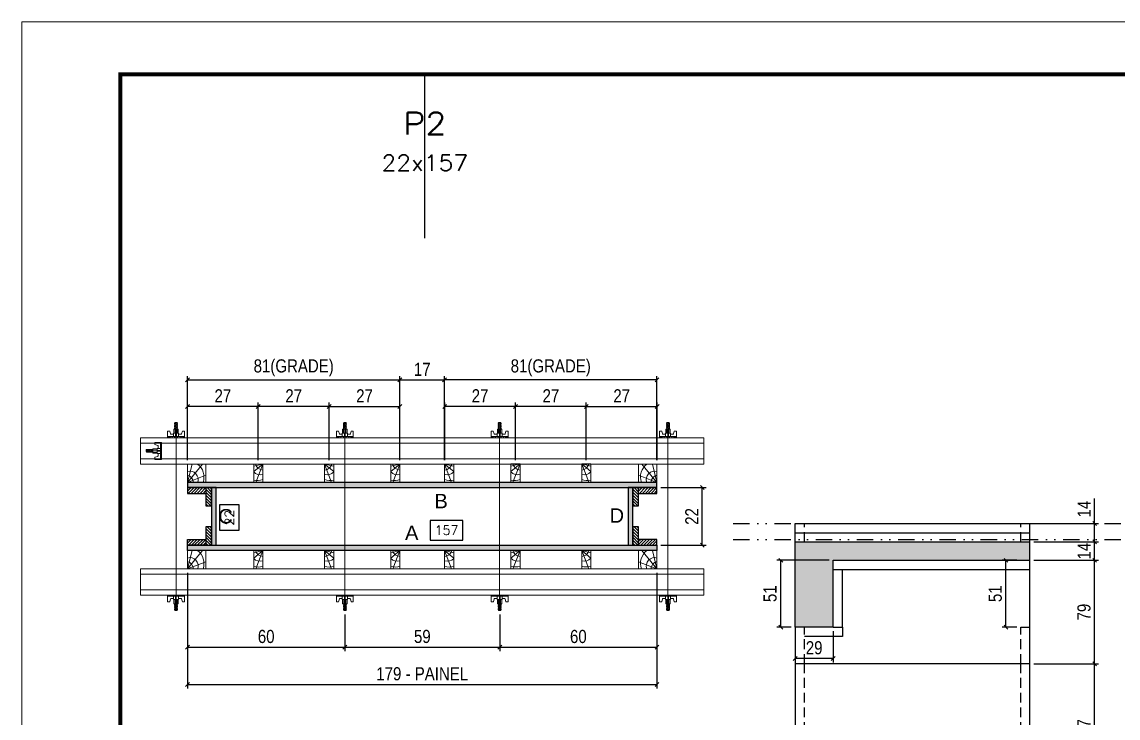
# Model space of a CAD drawing. Extents: x 14400 to 24104, y -21631 to 6985.
# Drawn here: x 17597 to 18433, y 5305 to 5836 of the extents above; entities that cross this region are included whole.
import ezdxf
from ezdxf.enums import TextEntityAlignment as Align

# ---------------------------------------------------------------- set-up
doc = ezdxf.new("R2010")
doc.units = 0
for name, pattern in [('DASHED', [0.75, 0.5, -0.25]), ('DIVIDE2', [0.625, 0.25, -0.125, 0, -0.125, 0, -0.125]), ('HIDDEN', [0.375, 0.25, -0.125])]:
    doc.linetypes.add(name, pattern=pattern)
for name, color, linetype in [('CHAPA', 1, 'Continuous'), ('COTA', 241, 'Continuous'), ('MEIO_PONT', 93, 'Continuous'), ('Nível', 160, 'Continuous'), ('Painéis', 200, 'Continuous'), ('SARR_2.2x7', 40, 'Continuous'), ('SARRAFO', 251, 'Continuous'), ('Texto de Titulo', 7, 'Continuous'), ('Texto Qtd Sarr', 242, 'Continuous'), ('TEXTO_GERAL', 7, 'Continuous')]:
    doc.layers.add(name, color=color, linetype=linetype)
for name, color, linetype, lineweight in [('Folhas', 255, 'Continuous', 9), ('Hachura', 251, 'Continuous', 9), ('Madeira', 126, 'Continuous', 18), ('Perfil Metálico', 224, 'Continuous', 18), ('SARRAFO DE PRESSAO', 251, 'DASHED', 9), ('Texto Seção', 7, 'Continuous', 15)]:
    doc.layers.add(name, color=color, linetype=linetype, lineweight=lineweight)
doc.styles.add('ARIAL', font='arial.ttf')
doc.styles.add('COTA TECNICA', font='techl___.ttf', dxfattribs={"height": 10})
doc.styles.add('COTA TECNICA 2X', font='techl___.ttf', dxfattribs={"height": 10})
doc.styles.add('ROMANS', font='romans.shx')
doc.dimstyles.new('PAINEL', dxfattribs={"dimtxt": 10, "dimasz": 3, "dimexe": 3, "dimexo": 3, "dimgap": 3, "dimtad": 1, "dimdec": 1, "dimzin": 12, "dimdsep": 46, "dimtxsty": 'COTA TECNICA', "dimblk1": 'OBLIQUE', "dimblk2": 'OBLIQUE', "dimsah": 1, "dimcen": 0.9, "dimclrd": 4, "dimclre": 4, "dimclrt": 240, "dimadec": 1, "dimazin": 3, "dimtfac": 1, "dimtdec": 1, "dimtmove": 0, "dimatfit": 3, "dimfxl": 1, "dimtolj": 1, "dimtzin": 12, "dimarcsym": 0})
doc.dimstyles.new('SECAO PILAR', dxfattribs={"dimtxt": 10, "dimasz": 3, "dimexe": 3, "dimexo": 3, "dimgap": 3, "dimtad": 1, "dimdec": 1, "dimlfac": 0.5, "dimzin": 12, "dimdsep": 46, "dimtxsty": 'COTA TECNICA 2X', "dimblk1": 'OBLIQUE', "dimblk2": 'OBLIQUE', "dimsah": 1, "dimcen": 0.9, "dimclrd": 256, "dimclre": 256, "dimclrt": 256, "dimadec": 1, "dimazin": 3, "dimtfac": 1, "dimtdec": 1, "dimtmove": 0, "dimatfit": 3, "dimfxl": 1, "dimtolj": 1, "dimtzin": 12, "dimarcsym": 0})
doc.dimstyles.new('SECÇÃO 2', dxfattribs={"dimtxt": 7, "dimasz": 6, "dimexe": 0.18, "dimexo": 2, "dimgap": -4, "dimtad": 3, "dimdec": 1, "dimlfac": 0.5, "dimzin": 12, "dimdsep": 46, "dimtxsty": 'ROMANS', "dimblk": 'ARCHTICK', "dimcen": 0.09, "dimse1": 1, "dimse2": 1, "dimsd1": 1, "dimsd2": 1, "dimclrd": 180, "dimclre": 5, "dimclrt": 1, "dimadec": 0, "dimazin": 3, "dimtfac": 1, "dimtdec": 1, "dimtofl": 0, "dimtmove": 0, "dimatfit": 3, "dimldrblk": 'ARCHTICK', "dimfxl": 1, "dimtolj": 1, "dimtzin": 0, "dimarcsym": 0})

# ---------------------------------------------------------------- blocks, each defined once
blk = doc.blocks.new('9999999999')
at = {"layer": 'Folhas'}
blk.add_lwpolyline([(98138.98, 34190.21), (99623.98, 34190.21), (99623.98, 35240.21), (98138.98, 35240.21)], close=True, dxfattribs=at)
at = {"layer": 'Folhas', "color": 30, "const_width": 3}
blk.add_lwpolyline([(98213.98, 34230.21), (99583.98, 34230.21), (99583.98, 35200.21), (98213.98, 35200.21)], close=True, dxfattribs=at)
blk = doc.blocks.new('*D648')
at = {"layer": 'COTA', "color": 180, "lineweight": -2, "transparency": 16777216}
for p, q in [((17762.6, 5467.64), (17747.6, 5467.64)), ((17747.6, 5467.64), (17747.6, 5448.31)), ((17762.6, 5448.31), (17762.6, 5467.64)), ((17747.6, 5448.31), (17762.6, 5448.31))]:
    blk.add_line(p, q, dxfattribs=at)
at = {"layer": 'Defpoints', "color": 0, "transparency": 16777216}
for p in [(17762.51, 5480.9), (17762.51, 5436.9), (17766.6, 5436.9)]:
    blk.add_point(p, dxfattribs=at)
at = {"layer": 'COTA', "color": 1, "transparency": 16777216, "insert": (17755.1, 5457.97), "char_height": 7, "attachment_point": 5, "rotation": 90, "style": 'ROMANS'}
blk.add_mtext('\\A1;22', dxfattribs=at)
blk = doc.blocks.new('_ArchTick')
at = {"color": 0, "linetype": 'ByBlock', "const_width": 0.15}
blk.add_lwpolyline([(-0.5, -0.5), (0.5, 0.5)], dxfattribs=at)
blk = doc.blocks.new('*D649')
at = {"layer": 'COTA', "color": 180, "lineweight": -2, "transparency": 16777216}
for p, q in [((17933.24, 5455.9), (17908.24, 5455.9)), ((17908.24, 5455.9), (17908.24, 5440.9)), ((17933.24, 5440.9), (17933.24, 5455.9)), ((17908.24, 5440.9), (17933.24, 5440.9))]:
    blk.add_line(p, q, dxfattribs=at)
at = {"layer": 'Defpoints', "color": 0, "transparency": 16777216}
for p in [(17745.19, 5436.9), (18059.19, 5436.9), (18059.19, 5436.9)]:
    blk.add_point(p, dxfattribs=at)
at = {"layer": 'COTA', "color": 1, "transparency": 16777216, "insert": (17920.74, 5448.4), "char_height": 7, "attachment_point": 5, "style": 'ROMANS'}
blk.add_mtext('\\A1;157', dxfattribs=at)
blk = doc.blocks.new('_Oblique')
at = {"color": 0, "linetype": 'ByBlock', "lineweight": -2}
blk.add_line((-0.5, -0.5), (0.5, 0.5), dxfattribs=at)
blk = doc.blocks.new('*D650')
at = {"layer": 'COTA', "lineweight": -2, "transparency": 16777216}
for p, q in [((17723.19, 5415.91), (17723.19, 5327.74)), ((18081.19, 5415.95), (18081.19, 5327.74)), ((17723.19, 5330.74), (18081.19, 5330.74))]:
    blk.add_line(p, q, dxfattribs=at)
at = {"layer": 'Defpoints', "color": 0, "transparency": 16777216}
for p in [(17723.19, 5418.91), (18081.19, 5418.95), (18081.19, 5330.74)]:
    blk.add_point(p, dxfattribs=at)
at = {"layer": 'COTA', "lineweight": -2, "transparency": 16777216, "xscale": 3, "yscale": 3, "zscale": 3, "rotation": 180}
blk.add_blockref('_Oblique', (17723.19, 5330.74), dxfattribs=at)
at = {"layer": 'COTA', "lineweight": -2, "transparency": 16777216, "xscale": 3, "yscale": 3, "zscale": 3}
blk.add_blockref('_Oblique', (18081.19, 5330.74), dxfattribs=at)
at = {"layer": 'COTA', "transparency": 16777216, "insert": (17902.19, 5338.84), "char_height": 10, "attachment_point": 5, "style": 'COTA TECNICA 2X'}
blk.add_mtext('\\A1;179 - PAINEL', dxfattribs=at)
blk = doc.blocks.new('*D651')
at = {"layer": 'COTA', "lineweight": -2, "transparency": 16777216}
for p, q in [((17723.19, 5415.9), (17723.19, 5356.16)), ((17843.26, 5384.13), (17843.26, 5356.16)), ((17723.19, 5359.16), (17843.26, 5359.16))]:
    blk.add_line(p, q, dxfattribs=at)
at = {"layer": 'Defpoints', "color": 0, "transparency": 16777216}
for p in [(17723.19, 5418.9), (17843.26, 5387.13), (17843.26, 5359.16)]:
    blk.add_point(p, dxfattribs=at)
at = {"layer": 'COTA', "lineweight": -2, "transparency": 16777216, "xscale": 3, "yscale": 3, "zscale": 3, "rotation": 180}
blk.add_blockref('_Oblique', (17723.19, 5359.16), dxfattribs=at)
at = {"layer": 'COTA', "lineweight": -2, "transparency": 16777216, "xscale": 3, "yscale": 3, "zscale": 3}
blk.add_blockref('_Oblique', (17843.26, 5359.16), dxfattribs=at)
at = {"layer": 'COTA', "transparency": 16777216, "insert": (17783.22, 5367.27), "char_height": 10, "attachment_point": 5, "style": 'COTA TECNICA 2X'}
blk.add_mtext('\\A1;60', dxfattribs=at)
blk = doc.blocks.new('*D652')
at = {"layer": 'COTA', "lineweight": -2, "transparency": 16777216}
for p, q in [((18081.19, 5415.9), (18081.19, 5356.16)), ((17961.26, 5384.13), (17961.26, 5356.16)), ((17961.26, 5359.16), (18081.19, 5359.16))]:
    blk.add_line(p, q, dxfattribs=at)
at = {"layer": 'Defpoints', "color": 0, "transparency": 16777216}
for p in [(18081.19, 5418.9), (17961.26, 5387.13), (18081.19, 5359.16)]:
    blk.add_point(p, dxfattribs=at)
at = {"layer": 'COTA', "lineweight": -2, "transparency": 16777216, "xscale": 3, "yscale": 3, "zscale": 3, "rotation": 180}
blk.add_blockref('_Oblique', (17961.26, 5359.16), dxfattribs=at)
at = {"layer": 'COTA', "lineweight": -2, "transparency": 16777216, "xscale": 3, "yscale": 3, "zscale": 3}
blk.add_blockref('_Oblique', (18081.19, 5359.16), dxfattribs=at)
at = {"layer": 'COTA', "transparency": 16777216, "insert": (18021.22, 5367.27), "char_height": 10, "attachment_point": 5, "style": 'COTA TECNICA 2X'}
blk.add_mtext('\\A1;60', dxfattribs=at)
blk = doc.blocks.new('C')
at = {"layer": 'Hachura', "color": 0}
for p, q in [((0, 3.22), (0, -3.22)), ((0.45, 3.22), (0, 3.22)), ((0.46, 3.16), (0, 3.16)), ((0.46, 3.05), (0, 3.05)), ((0.46, 2.88), (0, 2.88)), ((0, 2.75), (0, -1.16)), ((0.46, 2.65), (0, 2.65)), ((0.46, 2.23), (0, 2.23)), ((0.46, 1.51), (0, 1.51)), ((0.39, 0.49), (0.17, 0.49)), ((0.45, -3.23), (0.45, 3.22)), ((0.45, 3.22), (2.58, 3.22)), ((1.74, 0.97), (0.45, 0.97)), ((1.45, 0.1), (0.45, 0.1)), ((1.35, 1.94), (1.35, 0.96)), ((2.58, 2.39), (1.47, 2.09)), ((1.74, -0.97), (1.74, 0.97)), ((1.74, 0.97), (1.74, 0.84)), ((1.74, 0.97), (1.74, 0.84)), ((1.74, 0.84), (3.35, 0.84)), ((3.35, 0.45), (1.74, 0.45)), ((2.58, 3.22), (2.58, 2.39)), ((3.32, 0.84), (3.32, -0.84)), ((3.35, 0.84), (3.35, -0.84)), ((3.68, 0.45), (3.35, 0.45)), ((3.84, -0.52), (3.35, 0.45)), ((3.35, 0.06), (3.67, -0.57)), ((3.68, 0.45), (4.16, -0.52)), ((3.72, 0.5), (4.25, -0.57)), ((4.37, -0.55), (3.83, 0.53)), ((4.15, 0.45), (3.93, 0.45)), ((4.42, -0.52), (3.93, 0.45)), ((4.15, 0.45), (4.26, 0.45)), ((4.26, 0.45), (4.74, -0.52)), ((4.3, 0.5), (4.83, -0.57)), ((4.95, -0.55), (4.41, 0.53)), ((4.51, 0.45), (4.84, 0.45)), ((5, -0.52), (4.51, 0.45)), ((4.84, 0.45), (5.32, -0.52)), ((4.88, 0.5), (5.41, -0.57)), ((5.53, -0.55), (4.99, 0.53)), ((5.58, -0.52), (5.09, 0.45)), ((5.42, 0.45), (5.09, 0.45)), ((5.58, -0.52), (5.09, 0.45)), ((5.42, 0.45), (5.74, -0.19)), ((5.46, 0.5), (5.74, -0.07)), ((5.74, 0.19), (5.57, 0.53)), ((5.74, 0.32), (5.68, 0.45)), ((5.68, 0.45), (5.74, 0.45)), ((5.74, 0.45), (5.9, 0.29)), ((5.74, 0.45), (5.74, -0.52)), ((5.9, -0.36), (5.9, 0.29)), ((0.45, 0), (0, 0)), ((0.46, -1.52), (0, -1.52)), ((0.46, -2.23), (0, -2.23)), ((0.46, -2.65), (0, -2.65)), ((0.46, -2.88), (0, -2.88)), ((0.46, -3.05), (0, -3.05)), ((0.46, -3.16), (0, -3.16)), ((0, -3.22), (2.57, -3.22)), ((0.08, -0.48), (0.29, -0.48)), ((0.29, -0.48), (0.4, -0.48)), ((0.45, 0), (0.45, -0.97)), ((0.45, -0.16), (1.45, -0.16)), ((0.45, -0.65), (0.45, -0.32)), ((0.45, -3.23), (0.45, -0.65)), ((0.45, -0.97), (1.74, -0.97)), ((1.35, -1.94), (1.35, -0.97)), ((2.58, -2.39), (1.47, -2.1)), ((3.35, -0.32), (1.74, -0.32)), ((3.35, -0.84), (1.74, -0.84)), ((2.58, -3.23), (2.58, -2.39)), ((3.35, -0.07), (3.58, -0.52)), ((3.35, -0.52), (3.58, -0.52)), ((3.84, -0.52), (4.16, -0.52)), ((4.42, -0.52), (4.74, -0.52)), ((4.63, -0.52), (4.74, -0.52)), ((5, -0.52), (5.32, -0.52)), ((5.58, -0.52), (5.74, -0.52)), ((5.74, -0.52), (5.9, -0.36)), ((5.74, -0.52), (5.74, -0.52))]:
    blk.add_line(p, q, dxfattribs=at)
for centre, radius, start, end in [((1.52, 1.94), 0.161, 104.7436, 180), ((1.44, -0.03), 0.129, 272.695, 87.305), ((3.81, 0.39), 0.143, 25.5688, 154.4312), ((4.39, 0.39), 0.143, 25.5688, 154.4312), ((4.97, 0.39), 0.143, 25.5688, 154.4312), ((5.55, 0.39), 0.143, 25.5688, 154.4312), ((0.17, -0.37), 0.174, 221.744, 317.8592), ((1.52, -1.94), 0.161, 180, 255.2564), ((3.71, -0.4), 0.174, 222.1408, 318.256), ((4.29, -0.4), 0.174, 222.1408, 318.256), ((4.87, -0.4), 0.174, 222.1408, 318.256), ((5.45, -0.4), 0.174, 222.1408, 318.256), ((5.61, -0.4), 0.174, 317.8592, 318.256)]:
    blk.add_arc(centre, radius, start, end, dxfattribs=at)
blk = doc.blocks.new('*D653')
at = {"layer": 'COTA', "lineweight": -2, "transparency": 16777216}
for p, q in [((17843.26, 5384.13), (17843.26, 5356.16)), ((17961.26, 5384.13), (17961.26, 5356.16)), ((17843.26, 5359.16), (17961.26, 5359.16))]:
    blk.add_line(p, q, dxfattribs=at)
at = {"layer": 'Defpoints', "color": 0, "transparency": 16777216}
for p in [(17843.26, 5387.13), (17961.26, 5387.13), (17961.26, 5359.16)]:
    blk.add_point(p, dxfattribs=at)
at = {"layer": 'COTA', "lineweight": -2, "transparency": 16777216, "xscale": 3, "yscale": 3, "zscale": 3, "rotation": 180}
blk.add_blockref('_Oblique', (17843.26, 5359.16), dxfattribs=at)
at = {"layer": 'COTA', "lineweight": -2, "transparency": 16777216, "xscale": 3, "yscale": 3, "zscale": 3}
blk.add_blockref('_Oblique', (17961.26, 5359.16), dxfattribs=at)
at = {"layer": 'COTA', "transparency": 16777216, "insert": (17902.26, 5367.3), "char_height": 10, "attachment_point": 5, "style": 'COTA TECNICA 2X'}
blk.add_mtext('\\A1;59', dxfattribs=at)
blk = doc.blocks.new('*D654')
at = {"layer": 'COTA', "lineweight": -2, "transparency": 16777216}
for p, q in [((17919.19, 5501.9), (17919.19, 5566.02)), ((18081.18, 5563.02), (17919.19, 5563.02)), ((18081.18, 5501.9), (18081.18, 5566.02))]:
    blk.add_line(p, q, dxfattribs=at)
at = {"layer": 'Defpoints', "color": 0, "transparency": 16777216}
for p in [(17919.19, 5563.02), (17919.19, 5498.9), (18081.18, 5498.9)]:
    blk.add_point(p, dxfattribs=at)
at = {"layer": 'COTA', "lineweight": -2, "transparency": 16777216, "xscale": 3, "yscale": 3, "zscale": 3, "rotation": 180}
blk.add_blockref('_Oblique', (17919.19, 5563.02), dxfattribs=at)
at = {"layer": 'COTA', "lineweight": -2, "transparency": 16777216, "xscale": 3, "yscale": 3, "zscale": 3}
blk.add_blockref('_Oblique', (18081.18, 5563.02), dxfattribs=at)
at = {"layer": 'COTA', "transparency": 16777216, "insert": (18000.19, 5572.24), "char_height": 10, "attachment_point": 5, "style": 'COTA TECNICA 2X'}
blk.add_mtext('\\A1;81(GRADE)', dxfattribs=at)
blk = doc.blocks.new('*D655')
at = {"layer": 'COTA', "lineweight": -2, "transparency": 16777216}
for p, q in [((18084.19, 5480.9), (18118.74, 5480.9)), ((18115.74, 5436.9), (18115.74, 5480.9)), ((18084.19, 5436.9), (18118.74, 5436.9))]:
    blk.add_line(p, q, dxfattribs=at)
at = {"layer": 'Defpoints', "color": 0, "transparency": 16777216}
for p in [(18081.19, 5480.9), (18115.74, 5480.9), (18081.19, 5436.9)]:
    blk.add_point(p, dxfattribs=at)
at = {"layer": 'COTA', "lineweight": -2, "transparency": 16777216, "xscale": 3, "yscale": 3, "zscale": 3}
for p, rotation in [((18115.74, 5480.9), 90), ((18115.74, 5436.9), 270)]:
    blk.add_blockref('_Oblique', p, dxfattribs=dict(at, rotation=rotation))
at = {"layer": 'COTA', "transparency": 16777216, "insert": (18107.74, 5458.9), "char_height": 10, "attachment_point": 5, "rotation": 90, "style": 'COTA TECNICA 2X'}
blk.add_mtext('\\A1;22', dxfattribs=at)
blk = doc.blocks.new('PONTALETE')
at = {"layer": 'Madeira'}
for q in [(2.71, 7), (7, 5.76), (7, 1.74)]:
    blk.add_line((0, 0), q, dxfattribs=at)
blk.add_lwpolyline([(0, 0), (7, 0), (7, 7), (0, 7)], close=True, dxfattribs=at)
for centre, radius, start, end in [((2.04, 0.06), 6.23, 37.2818, 109.0913), ((1.09, 0.9), 3.19, 343.603, 109.9847), ((-0.21, -0.78), 3.09, 14.6322, 86.0383)]:
    blk.add_arc(centre, radius, start, end, dxfattribs=at)
blk = doc.blocks.new('titulo1')
at = {"layer": 'Defpoints', "color": 252, "linetype": 'HIDDEN', "ltscale": 2}
blk.add_line((0, 0), (0, 125), dxfattribs=at)
at = {"layer": 'Defpoints', "style": 'ROMANS', "oblique": 15}
blk.add_attdef('FOLHA', text='', height=10, dxfattribs=at).set_placement((0, 15.58), align=Align.MIDDLE_CENTER)
at = {"layer": 'Texto Qtd Sarr', "color": 3, "style": 'ROMANS', "oblique": 15}
for tag, height, p in [('TITULO', 17, (0, 71.45)), ('SEÇÃO', 12, (0, 41.55))]:
    blk.add_attdef(tag, text='', height=height, dxfattribs=at).set_placement(p, align=Align.MIDDLE_CENTER)
blk = doc.blocks.new('MEIO PONTALETE')
at = {"layer": 'Madeira'}
for q in [(2.71, 7), (3.5, 2.88), (3.5, 0.87)]:
    blk.add_line((0, 0), q, dxfattribs=at)
blk.add_lwpolyline([(0, 0), (3.5, 0), (3.5, 7), (0, 7)], close=True, dxfattribs=at)
for centre, radius, start, end in [((2.04, 0.06), 6.23, 76.4499, 109.0913), ((1.09, 0.9), 3.19, 40.9063, 109.9847), ((-0.21, -0.78), 3.09, 14.6322, 86.0383)]:
    blk.add_arc(centre, radius, start, end, dxfattribs=at)
blk = doc.blocks.new('*D656')
at = {"layer": 'COTA', "lineweight": -2, "transparency": 16777216}
for p, q in [((17777.19, 5501.9), (17777.19, 5545.83)), ((17831.19, 5542.83), (17777.19, 5542.83)), ((17831.19, 5501.9), (17831.19, 5545.83))]:
    blk.add_line(p, q, dxfattribs=at)
at = {"layer": 'Defpoints', "color": 0, "transparency": 16777216}
for p in [(17777.19, 5542.83), (17777.19, 5498.9), (17831.19, 5498.9)]:
    blk.add_point(p, dxfattribs=at)
at = {"layer": 'COTA', "lineweight": -2, "transparency": 16777216, "xscale": 3, "yscale": 3, "zscale": 3, "rotation": 180}
blk.add_blockref('_Oblique', (17777.19, 5542.83), dxfattribs=at)
at = {"layer": 'COTA', "lineweight": -2, "transparency": 16777216, "xscale": 3, "yscale": 3, "zscale": 3}
blk.add_blockref('_Oblique', (17831.19, 5542.83), dxfattribs=at)
at = {"layer": 'COTA', "transparency": 16777216, "insert": (17804.19, 5550.9), "char_height": 10, "attachment_point": 5, "style": 'COTA TECNICA 2X'}
blk.add_mtext('\\A1;27', dxfattribs=at)
blk = doc.blocks.new('*D657')
at = {"layer": 'COTA', "lineweight": -2, "transparency": 16777216}
for p, q in [((17723.19, 5501.9), (17723.19, 5545.83)), ((17777.19, 5542.83), (17723.19, 5542.83)), ((17777.19, 5501.9), (17777.19, 5545.83))]:
    blk.add_line(p, q, dxfattribs=at)
at = {"layer": 'Defpoints', "color": 0, "transparency": 16777216}
for p in [(17723.19, 5542.83), (17723.19, 5498.9), (17777.19, 5498.9)]:
    blk.add_point(p, dxfattribs=at)
at = {"layer": 'COTA', "lineweight": -2, "transparency": 16777216, "xscale": 3, "yscale": 3, "zscale": 3, "rotation": 180}
blk.add_blockref('_Oblique', (17723.19, 5542.83), dxfattribs=at)
at = {"layer": 'COTA', "lineweight": -2, "transparency": 16777216, "xscale": 3, "yscale": 3, "zscale": 3}
blk.add_blockref('_Oblique', (17777.19, 5542.83), dxfattribs=at)
at = {"layer": 'COTA', "transparency": 16777216, "insert": (17750.19, 5550.9), "char_height": 10, "attachment_point": 5, "style": 'COTA TECNICA 2X'}
blk.add_mtext('\\A1;27', dxfattribs=at)
blk = doc.blocks.new('*D658')
at = {"layer": 'COTA', "lineweight": -2, "transparency": 16777216}
for p, q in [((17723.19, 5501.9), (17723.19, 5566.02)), ((17723.19, 5563.02), (17885.19, 5563.02)), ((17885.19, 5501.9), (17885.19, 5566.02))]:
    blk.add_line(p, q, dxfattribs=at)
at = {"layer": 'Defpoints', "color": 0, "transparency": 16777216}
for p in [(17885.19, 5563.02), (17723.19, 5498.9), (17885.19, 5498.9)]:
    blk.add_point(p, dxfattribs=at)
at = {"layer": 'COTA', "lineweight": -2, "transparency": 16777216, "xscale": 3, "yscale": 3, "zscale": 3, "rotation": 180}
blk.add_blockref('_Oblique', (17723.19, 5563.02), dxfattribs=at)
at = {"layer": 'COTA', "lineweight": -2, "transparency": 16777216, "xscale": 3, "yscale": 3, "zscale": 3}
blk.add_blockref('_Oblique', (17885.19, 5563.02), dxfattribs=at)
at = {"layer": 'COTA', "transparency": 16777216, "insert": (17804.19, 5572.24), "char_height": 10, "attachment_point": 5, "style": 'COTA TECNICA 2X'}
blk.add_mtext('\\A1;81(GRADE)', dxfattribs=at)
blk = doc.blocks.new('*D659')
at = {"layer": 'COTA', "lineweight": -2, "transparency": 16777216}
for p, q in [((17885.19, 5501.9), (17885.19, 5566.02)), ((17885.19, 5563.02), (17919.19, 5563.02)), ((17919.19, 5501.87), (17919.19, 5566.02))]:
    blk.add_line(p, q, dxfattribs=at)
at = {"layer": 'Defpoints', "color": 0, "transparency": 16777216}
for p in [(17919.19, 5563.02), (17885.19, 5498.9), (17919.19, 5498.87)]:
    blk.add_point(p, dxfattribs=at)
at = {"layer": 'COTA', "lineweight": -2, "transparency": 16777216, "xscale": 3, "yscale": 3, "zscale": 3, "rotation": 180}
blk.add_blockref('_Oblique', (17885.19, 5563.02), dxfattribs=at)
at = {"layer": 'COTA', "lineweight": -2, "transparency": 16777216, "xscale": 3, "yscale": 3, "zscale": 3}
blk.add_blockref('_Oblique', (17919.19, 5563.02), dxfattribs=at)
at = {"layer": 'COTA', "transparency": 16777216, "insert": (17902.19, 5571.1), "char_height": 10, "attachment_point": 5, "style": 'COTA TECNICA 2X'}
blk.add_mtext('\\A1;17', dxfattribs=at)
blk = doc.blocks.new('*D660')
at = {"layer": 'COTA', "lineweight": -2, "transparency": 16777216}
for p, q in [((17831.19, 5501.9), (17831.19, 5545.83)), ((17831.19, 5542.83), (17885.19, 5542.83)), ((17885.19, 5501.87), (17885.19, 5545.83))]:
    blk.add_line(p, q, dxfattribs=at)
at = {"layer": 'Defpoints', "color": 0, "transparency": 16777216}
for p in [(17885.19, 5542.83), (17831.19, 5498.9), (17885.19, 5498.87)]:
    blk.add_point(p, dxfattribs=at)
at = {"layer": 'COTA', "lineweight": -2, "transparency": 16777216, "xscale": 3, "yscale": 3, "zscale": 3, "rotation": 180}
blk.add_blockref('_Oblique', (17831.19, 5542.83), dxfattribs=at)
at = {"layer": 'COTA', "lineweight": -2, "transparency": 16777216, "xscale": 3, "yscale": 3, "zscale": 3}
blk.add_blockref('_Oblique', (17885.19, 5542.83), dxfattribs=at)
at = {"layer": 'COTA', "transparency": 16777216, "insert": (17858.19, 5550.9), "char_height": 10, "attachment_point": 5, "style": 'COTA TECNICA 2X'}
blk.add_mtext('\\A1;27', dxfattribs=at)
blk = doc.blocks.new('*D661')
at = {"layer": 'COTA', "lineweight": -2, "transparency": 16777216}
for p, q in [((17973.3, 5501.93), (17973.3, 5545.85)), ((18027.3, 5542.85), (17973.3, 5542.85)), ((18027.3, 5501.93), (18027.3, 5545.85))]:
    blk.add_line(p, q, dxfattribs=at)
at = {"layer": 'Defpoints', "color": 0, "transparency": 16777216}
for p in [(17973.3, 5542.85), (17973.3, 5498.93), (18027.3, 5498.93)]:
    blk.add_point(p, dxfattribs=at)
at = {"layer": 'COTA', "lineweight": -2, "transparency": 16777216, "xscale": 3, "yscale": 3, "zscale": 3, "rotation": 180}
blk.add_blockref('_Oblique', (17973.3, 5542.85), dxfattribs=at)
at = {"layer": 'COTA', "lineweight": -2, "transparency": 16777216, "xscale": 3, "yscale": 3, "zscale": 3}
blk.add_blockref('_Oblique', (18027.3, 5542.85), dxfattribs=at)
at = {"layer": 'COTA', "transparency": 16777216, "insert": (18000.3, 5550.93), "char_height": 10, "attachment_point": 5, "style": 'COTA TECNICA 2X'}
blk.add_mtext('\\A1;27', dxfattribs=at)
blk = doc.blocks.new('*D662')
at = {"layer": 'COTA', "lineweight": -2, "transparency": 16777216}
for p, q in [((17919.3, 5501.92), (17919.3, 5545.85)), ((17973.3, 5542.85), (17919.3, 5542.85)), ((17973.3, 5501.93), (17973.3, 5545.85))]:
    blk.add_line(p, q, dxfattribs=at)
at = {"layer": 'Defpoints', "color": 0, "transparency": 16777216}
for p in [(17919.3, 5542.85), (17919.3, 5498.92), (17973.3, 5498.93)]:
    blk.add_point(p, dxfattribs=at)
at = {"layer": 'COTA', "lineweight": -2, "transparency": 16777216, "xscale": 3, "yscale": 3, "zscale": 3, "rotation": 180}
blk.add_blockref('_Oblique', (17919.3, 5542.85), dxfattribs=at)
at = {"layer": 'COTA', "lineweight": -2, "transparency": 16777216, "xscale": 3, "yscale": 3, "zscale": 3}
blk.add_blockref('_Oblique', (17973.3, 5542.85), dxfattribs=at)
at = {"layer": 'COTA', "transparency": 16777216, "insert": (17946.3, 5550.93), "char_height": 10, "attachment_point": 5, "style": 'COTA TECNICA 2X'}
blk.add_mtext('\\A1;27', dxfattribs=at)
blk = doc.blocks.new('*D663')
at = {"layer": 'COTA', "lineweight": -2, "transparency": 16777216}
for p, q in [((18027.3, 5501.93), (18027.3, 5545.85)), ((18027.3, 5542.85), (18081.3, 5542.85)), ((18081.3, 5501.9), (18081.3, 5545.85))]:
    blk.add_line(p, q, dxfattribs=at)
at = {"layer": 'Defpoints', "color": 0, "transparency": 16777216}
for p in [(18081.3, 5542.85), (18027.3, 5498.93), (18081.3, 5498.9)]:
    blk.add_point(p, dxfattribs=at)
at = {"layer": 'COTA', "lineweight": -2, "transparency": 16777216, "xscale": 3, "yscale": 3, "zscale": 3, "rotation": 180}
blk.add_blockref('_Oblique', (18027.3, 5542.85), dxfattribs=at)
at = {"layer": 'COTA', "lineweight": -2, "transparency": 16777216, "xscale": 3, "yscale": 3, "zscale": 3}
blk.add_blockref('_Oblique', (18081.3, 5542.85), dxfattribs=at)
at = {"layer": 'COTA', "transparency": 16777216, "insert": (18054.3, 5550.93), "char_height": 10, "attachment_point": 5, "style": 'COTA TECNICA 2X'}
blk.add_mtext('\\A1;27', dxfattribs=at)
blk = doc.blocks.new('*D670')
at = {"layer": 'COTA', "color": 4, "lineweight": -2, "transparency": 16777216}
for p, q in [((18368.54, 5346.44), (18417.9, 5346.44)), ((18414.9, 5249.44), (18414.9, 5346.44)), ((18368.54, 5249.44), (18417.9, 5249.44))]:
    blk.add_line(p, q, dxfattribs=at)
at = {"layer": 'Defpoints', "color": 0, "transparency": 16777216}
for p in [(18365.54, 5346.44), (18414.9, 5346.44), (18365.54, 5249.44)]:
    blk.add_point(p, dxfattribs=at)
at = {"layer": 'COTA', "color": 4, "lineweight": -2, "transparency": 16777216, "xscale": 3, "yscale": 3, "zscale": 3}
for p, rotation in [((18414.9, 5346.44), 90), ((18414.9, 5249.44), 270)]:
    blk.add_blockref('_Oblique', p, dxfattribs=dict(at, rotation=rotation))
at = {"layer": 'COTA', "color": 240, "transparency": 16777216, "insert": (18406.8, 5297.94), "char_height": 10, "attachment_point": 5, "rotation": 90, "style": 'COTA TECNICA'}
blk.add_mtext('\\A1;97', dxfattribs=at)
blk = doc.blocks.new('*D671')
at = {"layer": 'COTA', "color": 4, "lineweight": -2, "transparency": 16777216}
for p, q in [((18368.54, 5425.44), (18417.9, 5425.44)), ((18414.9, 5346.44), (18414.9, 5425.44)), ((18368.54, 5346.44), (18417.9, 5346.44))]:
    blk.add_line(p, q, dxfattribs=at)
at = {"layer": 'Defpoints', "color": 0, "transparency": 16777216}
for p in [(18365.54, 5425.44), (18414.9, 5425.44), (18365.54, 5346.44)]:
    blk.add_point(p, dxfattribs=at)
at = {"layer": 'COTA', "color": 4, "lineweight": -2, "transparency": 16777216, "xscale": 3, "yscale": 3, "zscale": 3}
for p, rotation in [((18414.9, 5425.44), 90), ((18414.9, 5346.44), 270)]:
    blk.add_blockref('_Oblique', p, dxfattribs=dict(at, rotation=rotation))
at = {"layer": 'COTA', "color": 240, "transparency": 16777216, "insert": (18406.8, 5385.94), "char_height": 10, "attachment_point": 5, "rotation": 90, "style": 'COTA TECNICA'}
blk.add_mtext('\\A1;79', dxfattribs=at)
blk = doc.blocks.new('*D672')
at = {"layer": 'COTA', "color": 4, "lineweight": -2, "transparency": 16777216}
for p, q in [((18212.54, 5425.44), (18172.55, 5425.44)), ((18175.55, 5374.44), (18175.55, 5425.44)), ((18183.54, 5374.44), (18172.55, 5374.44))]:
    blk.add_line(p, q, dxfattribs=at)
at = {"layer": 'Defpoints', "color": 0, "transparency": 16777216}
for p in [(18175.55, 5425.44), (18215.54, 5425.44), (18186.54, 5374.44)]:
    blk.add_point(p, dxfattribs=at)
at = {"layer": 'COTA', "color": 4, "lineweight": -2, "transparency": 16777216, "xscale": 3, "yscale": 3, "zscale": 3}
for p, rotation in [((18175.55, 5425.44), 90), ((18175.55, 5374.44), 270)]:
    blk.add_blockref('_Oblique', p, dxfattribs=dict(at, rotation=rotation))
at = {"layer": 'COTA', "color": 240, "transparency": 16777216, "insert": (18167.44, 5399.94), "char_height": 10, "attachment_point": 5, "rotation": 90, "style": 'COTA TECNICA'}
blk.add_mtext('\\A1;51', dxfattribs=at)
blk = doc.blocks.new('*D673')
at = {"layer": 'COTA', "color": 4, "lineweight": -2, "transparency": 16777216}
for p, q in [((18368.54, 5439.44), (18417.9, 5439.44)), ((18414.9, 5425.44), (18414.9, 5439.44)), ((18368.54, 5425.44), (18417.9, 5425.44))]:
    blk.add_line(p, q, dxfattribs=at)
at = {"layer": 'Defpoints', "color": 0, "transparency": 16777216}
for p in [(18365.54, 5439.44), (18414.9, 5439.44), (18365.54, 5425.44)]:
    blk.add_point(p, dxfattribs=at)
at = {"layer": 'COTA', "color": 4, "lineweight": -2, "transparency": 16777216, "xscale": 3, "yscale": 3, "zscale": 3}
for p, rotation in [((18414.9, 5439.44), 90), ((18414.9, 5425.44), 270)]:
    blk.add_blockref('_Oblique', p, dxfattribs=dict(at, rotation=rotation))
at = {"layer": 'COTA', "color": 240, "transparency": 16777216, "insert": (18406.83, 5432.44), "char_height": 10, "attachment_point": 5, "rotation": 90, "style": 'COTA TECNICA'}
blk.add_mtext('\\A1;14', dxfattribs=at)
blk = doc.blocks.new('*D674')
at = {"layer": 'COTA', "color": 4, "lineweight": -2, "transparency": 16777216}
for p, q in [((18414.9, 5453.44), (18414.9, 5472.55)), ((18368.54, 5453.44), (18417.9, 5453.44)), ((18414.9, 5439.44), (18414.9, 5453.44)), ((18368.54, 5439.44), (18417.9, 5439.44))]:
    blk.add_line(p, q, dxfattribs=at)
at = {"layer": 'Defpoints', "color": 0, "transparency": 16777216}
for p in [(18365.54, 5453.44), (18414.9, 5453.44), (18365.54, 5439.44)]:
    blk.add_point(p, dxfattribs=at)
at = {"layer": 'COTA', "color": 4, "lineweight": -2, "transparency": 16777216, "xscale": 3, "yscale": 3, "zscale": 3}
for p, rotation in [((18414.9, 5453.44), 90), ((18414.9, 5439.44), 270)]:
    blk.add_blockref('_Oblique', p, dxfattribs=dict(at, rotation=rotation))
at = {"layer": 'COTA', "color": 240, "transparency": 16777216, "insert": (18406.83, 5464.49), "char_height": 10, "attachment_point": 5, "rotation": 90, "style": 'COTA TECNICA'}
blk.add_mtext('\\A1;14', dxfattribs=at)
blk = doc.blocks.new('*D2571')
at = {"layer": 'COTA', "color": 4, "lineweight": -2, "transparency": 16777216}
for p, q in [((18186.54, 5371.44), (18186.54, 5347.57)), ((18215.54, 5371.44), (18215.54, 5347.57)), ((18215.54, 5350.57), (18186.54, 5350.57))]:
    blk.add_line(p, q, dxfattribs=at)
at = {"layer": 'Defpoints', "color": 0, "transparency": 16777216}
for p in [(18186.54, 5374.44), (18215.54, 5374.44), (18186.54, 5350.57)]:
    blk.add_point(p, dxfattribs=at)
at = {"layer": 'COTA', "color": 4, "lineweight": -2, "transparency": 16777216, "xscale": 3, "yscale": 3, "zscale": 3, "rotation": 180}
blk.add_blockref('_Oblique', (18186.54, 5350.57), dxfattribs=at)
at = {"layer": 'COTA', "color": 4, "lineweight": -2, "transparency": 16777216, "xscale": 3, "yscale": 3, "zscale": 3}
blk.add_blockref('_Oblique', (18215.54, 5350.57), dxfattribs=at)
at = {"layer": 'COTA', "color": 240, "transparency": 16777216, "insert": (18201.04, 5358.66), "char_height": 10, "attachment_point": 5, "style": 'COTA TECNICA'}
blk.add_mtext('\\A1;29', dxfattribs=at)
blk = doc.blocks.new('*D2572')
at = {"layer": 'COTA', "color": 4, "lineweight": -2, "transparency": 16777216}
for p, q in [((18355.54, 5425.44), (18344.28, 5425.44)), ((18347.28, 5374.44), (18347.28, 5425.44)), ((18355.54, 5374.44), (18344.28, 5374.44))]:
    blk.add_line(p, q, dxfattribs=at)
at = {"layer": 'Defpoints', "color": 0, "transparency": 16777216}
for p in [(18347.28, 5425.44), (18358.54, 5425.44), (18358.54, 5374.44)]:
    blk.add_point(p, dxfattribs=at)
at = {"layer": 'COTA', "color": 4, "lineweight": -2, "transparency": 16777216, "xscale": 3, "yscale": 3, "zscale": 3}
for p, rotation in [((18347.28, 5425.44), 90), ((18347.28, 5374.44), 270)]:
    blk.add_blockref('_Oblique', p, dxfattribs=dict(at, rotation=rotation))
at = {"layer": 'COTA', "color": 240, "transparency": 16777216, "insert": (18339.17, 5399.94), "char_height": 10, "attachment_point": 5, "rotation": 90, "style": 'COTA TECNICA'}
blk.add_mtext('\\A1;51', dxfattribs=at)

msp = doc.modelspace()

# ---------------------------------------------------------------- hatches: boundary and pattern name
at = {"layer": 'COTA'}
h = msp.add_hatch(dxfattribs=at)
h.set_pattern_fill('AR-CONC', color=256, scale=0.03)
h.paths.add_polyline_path([(18215.54, 5425.44), (18365.54, 5425.44), (18365.54, 5439.44), (18186.54, 5439.44), (18186.54, 5374.44), (18215.54, 5374.44)])
at = {"layer": 'Hachura'}
h = msp.add_hatch(color=256, dxfattribs=at)
h.dxf.hatch_style = 1
h.paths.add_polyline_path([(18081.19, 5480.9), (18081.19, 5484.9), (17723.19, 5484.9), (17723.19, 5480.9)])
h = msp.add_hatch(dxfattribs=at)
h.set_pattern_fill('ANSI31', color=256, scale=0.5, angle=180, style=0)
h.set_pattern_definition([(225, (8599.2353, -17448.508), (1.12253202, -1.12253202), [])])
h.paths.add_polyline_path([(17737.19, 5480.9), (17737.19, 5476.5), (17723.19, 5476.5), (17723.19, 5480.9)])
h = msp.add_hatch(dxfattribs=at)
h.set_pattern_fill('ANSI31', color=256, scale=0.5, angle=270, style=0)
h.set_pattern_definition([(315, (40632.9953, -4022.0517), (1.12253202, 1.12253202), [])])
h.paths.add_polyline_path([(17741.59, 5466.9), (17737.19, 5466.9), (17737.19, 5480.9), (17741.59, 5480.9)])
h = msp.add_hatch(color=256, dxfattribs=at)
h.dxf.hatch_style = 1
h.paths.add_polyline_path([(17741.59, 5436.9), (17745.19, 5436.9), (17745.19, 5480.9), (17741.59, 5480.9)])
h = msp.add_hatch(color=256, dxfattribs=at)
h.dxf.hatch_style = 1
h.paths.add_polyline_path([(18059.19, 5436.9), (18062.79, 5436.9), (18062.79, 5480.9), (18059.19, 5480.9)])
h = msp.add_hatch(dxfattribs=at)
h.set_pattern_fill('ANSI31', color=256, scale=0.5, angle=270, style=0)
h.set_pattern_definition([(315, (40958.5953, -4022.0517), (1.12253202, 1.12253202), [])])
h.paths.add_polyline_path([(18067.19, 5466.9), (18062.79, 5466.9), (18062.79, 5480.9), (18067.19, 5480.9)])
h = msp.add_hatch(dxfattribs=at)
h.set_pattern_fill('ANSI31', color=256, scale=0.5, angle=180, style=0)
h.set_pattern_definition([(225, (8943.2353, -17448.508), (1.12253202, -1.12253202), [])])
h.paths.add_polyline_path([(18081.19, 5480.9), (18081.19, 5476.5), (18067.19, 5476.5), (18067.19, 5480.9)])
h = msp.add_hatch(dxfattribs=at)
h.set_pattern_fill('ANSI31', color=256, scale=0.5, angle=270, style=0)
h.set_pattern_definition([(315, (40632.9953, -4052.0517), (1.12253202, 1.12253202), [])])
h.paths.add_polyline_path([(17741.59, 5436.9), (17737.19, 5436.9), (17737.19, 5450.9), (17741.59, 5450.9)])
h = msp.add_hatch(dxfattribs=at)
h.set_pattern_fill('ANSI31', color=256, scale=0.5, angle=270, style=0)
h.set_pattern_definition([(315, (40958.5953, -4052.0517), (1.12253202, 1.12253202), [])])
h.paths.add_polyline_path([(18067.19, 5436.9), (18062.79, 5436.9), (18062.79, 5450.9), (18067.19, 5450.9)])
h = msp.add_hatch(dxfattribs=at)
h.set_pattern_fill('ANSI31', color=256, scale=0.5, angle=180, style=0)
h.set_pattern_definition([(225, (8599.2353, -17454.508), (1.12253202, -1.12253202), [])])
h.paths.add_polyline_path([(17737.19, 5436.9), (17737.19, 5441.3), (17723.19, 5441.3), (17723.19, 5436.9)])
h = msp.add_hatch(dxfattribs=at)
h.set_pattern_fill('ANSI31', color=256, scale=0.5, angle=180, style=0)
h.set_pattern_definition([(225, (8578.2353, -17454.508), (1.12253202, -1.12253202), [])])
h.paths.add_polyline_path([(18067.19, 5436.9), (18067.19, 5441.3), (18081.19, 5441.3), (18081.19, 5436.9)])
h = msp.add_hatch(color=256, dxfattribs=at)
h.dxf.hatch_style = 1
h.paths.add_polyline_path([(18081.19, 5436.9), (18081.19, 5432.9), (17723.19, 5432.9), (17723.19, 5436.9)])

# ---------------------------------------------------------------- linework, layer by layer
at = {"layer": 'CHAPA'}
for points in [[(18081.19, 5480.9), (18081.19, 5484.9), (17723.19, 5484.9), (17723.19, 5480.9)], [(17741.59, 5436.9), (17745.19, 5436.9), (17745.19, 5480.9), (17741.59, 5480.9)], [(18059.19, 5436.9), (18062.79, 5436.9), (18062.79, 5480.9), (18059.19, 5480.9)], [(18081.19, 5436.9), (18081.19, 5432.9), (17723.19, 5432.9), (17723.19, 5436.9)]]:
    msp.add_lwpolyline(points, close=True, dxfattribs=at)
at = {"layer": 'COTA'}
for p, q in [((18186.54, 5374.44), (18186.54, 5439.44)), ((18365.54, 5425.44), (18365.54, 5439.44)), ((18215.54, 5374.44), (18222.54, 5374.44)), ((18222.54, 5374.44), (18222.54, 5367.44)), ((18358.54, 5374.44), (18365.54, 5374.44))]:
    msp.add_line(p, q, dxfattribs=at)
at = {"layer": 'Hachura'}
for p, q in [((17714.5, 5388.13), (17714.5, 5525.87)), ((17843.19, 5388.13), (17843.19, 5525.87)), ((17961.19, 5388.13), (17961.19, 5525.87)), ((18089.58, 5388.13), (18089.58, 5525.87))]:
    msp.add_line(p, q, dxfattribs=at)
at = {"layer": 'Madeira'}
for points in [[(17885.19, 5484.9), (17885.19, 5498.9), (17723.19, 5498.9), (17723.19, 5484.9)], [(17919.19, 5484.9), (17919.19, 5498.9), (18081.19, 5498.9), (18081.19, 5484.9)], [(17885.19, 5418.9), (17885.19, 5432.9), (17723.19, 5432.9), (17723.19, 5418.9)], [(17919.19, 5418.9), (17919.19, 5432.9), (18081.19, 5432.9), (18081.19, 5418.9)]]:
    msp.add_lwpolyline(points, close=True, dxfattribs=at)
at = {"layer": 'Nível', "color": 4, "linetype": 'DIVIDE2', "ltscale": 50}
for p, q in [((18139.28, 5453.44), (19041.97, 5453.44)), ((18139.28, 5441.44), (19041.97, 5441.44))]:
    msp.add_line(p, q, dxfattribs=at)
at = {"layer": 'Painéis'}
for p, q in [((18186.54, 5453.44), (18365.54, 5453.44)), ((18186.54, 5439.44), (18186.54, 5453.44)), ((18365.54, 5439.44), (18365.54, 5453.44)), ((18186.54, 5439.44), (18365.54, 5439.44)), ((18215.54, 5425.44), (18365.54, 5425.44)), ((18215.54, 5374.44), (18215.54, 5425.44)), ((18365.54, 5127.44), (18365.54, 5425.44)), ((18186.54, 5374.44), (18186.54, 5127.44)), ((18215.54, 5374.44), (18186.54, 5374.44)), ((18365.54, 5346.44), (18186.54, 5346.44))]:
    msp.add_line(p, q, dxfattribs=at)
at = {"layer": 'Perfil Metálico'}
for p, q in [((18116.91, 5514.84), (17687.47, 5514.84)), ((18116.91, 5502.84), (17687.47, 5502.84)), ((18116.91, 5414.9), (17687.47, 5414.9)), ((18116.91, 5402.9), (17687.47, 5402.9))]:
    msp.add_line(p, q, dxfattribs=at)
for points in [[(18116.91, 5498.9), (18116.91, 5518.9), (17687.47, 5518.84), (17687.47, 5498.84)], [(17687.47, 5418.9), (17687.47, 5398.9), (18116.91, 5398.96), (18116.91, 5418.96)]]:
    msp.add_lwpolyline(points, close=True, dxfattribs=at)
at = {"layer": 'SARR_2.2x7', "linetype": 'HIDDEN', "ltscale": 30}
for p, q in [((18193.54, 5439.44), (18193.54, 5453.44)), ((18358.54, 5439.44), (18358.54, 5453.44)), ((18193.54, 5346.44), (18193.54, 5374.44)), ((18358.54, 5346.44), (18358.54, 5374.44)), ((18193.54, 5249.44), (18193.54, 5346.44)), ((18358.54, 5249.44), (18358.54, 5346.44))]:
    msp.add_line(p, q, dxfattribs=at)
at = {"layer": 'SARR_2.2x7'}
for p, q in [((18186.54, 5446.44), (18365.54, 5446.44)), ((18215.54, 5418.44), (18365.54, 5418.44)), ((18222.54, 5374.44), (18222.54, 5418.44)), ((18222.54, 5367.44), (18193.54, 5367.44))]:
    msp.add_line(p, q, dxfattribs=at)
at = {"layer": 'SARRAFO'}
for points in [[(17737.19, 5480.9), (17723.19, 5480.9), (17723.19, 5476.5), (17737.19, 5476.5)], [(18067.19, 5476.5), (18081.19, 5476.5), (18081.19, 5480.9), (18067.19, 5480.9)], [(17737.19, 5436.9), (17723.19, 5436.9), (17723.19, 5441.3), (17737.19, 5441.3)], [(18067.19, 5436.9), (18081.19, 5436.9), (18081.19, 5441.3), (18067.19, 5441.3)]]:
    msp.add_lwpolyline(points, dxfattribs=at)
for points in [[(17737.19, 5480.9), (17737.19, 5466.9), (17741.59, 5466.9), (17741.59, 5480.9)], [(18062.79, 5480.9), (18062.79, 5466.9), (18067.19, 5466.9), (18067.19, 5480.9)], [(17737.19, 5450.9), (17737.19, 5436.9), (17741.59, 5436.9), (17741.59, 5450.9)], [(18062.79, 5450.9), (18062.79, 5436.9), (18067.19, 5436.9), (18067.19, 5450.9)]]:
    msp.add_lwpolyline(points, close=True, dxfattribs=at)

# ---------------------------------------------------------------- block references
at = {"layer": 'Hachura', "linetype": 'Continuous', "yscale": 2, "zscale": 2}
for p, xscale, rotation in [((17714.51, 5518.87), -2, 270), ((17843.18, 5518.87), 2, 90.00000000000001), ((17961.18, 5518.87), 2, 90.00000000000001), ((18089.57, 5518.87), 2, 90.00000000000001), ((17703.5, 5508.9), 2, 180), ((17714.5, 5398.93), 2, 270), ((17843.19, 5398.93), -2, 90), ((17961.19, 5398.93), -2, 90), ((18089.58, 5398.93), -2, 90)]:
    msp.add_blockref('C', p, dxfattribs=dict(at, xscale=xscale, rotation=rotation))
at = {"layer": 'MEIO_PONT'}
for name, p, xscale, yscale, zscale, rotation in [('PONTALETE', (17723.19, 5484.9), -2, 2, 2, 270), ('MEIO PONTALETE', (17780.69, 5498.9), 1.999999997962732, 1.999999997962732, 1.999999997962732, 180), ('MEIO PONTALETE', (17827.69, 5498.9), -1.999999997962732, 1.999999997962732, 1.999999997962732, 180), ('MEIO PONTALETE', (17885.19, 5498.9), 1.999999997962732, 1.999999997962732, 1.999999997962732, 180), ('MEIO PONTALETE', (17919.19, 5498.9), -1.999999997962732, 1.999999997962732, 1.999999997962732, 180), ('MEIO PONTALETE', (17976.8, 5498.93), 1.999999997962732, 1.999999997962732, 1.999999997962732, 180), ('MEIO PONTALETE', (18023.8, 5498.93), -1.999999997962732, 1.999999997962732, 1.999999997962732, 180), ('PONTALETE', (18081.19, 5484.9), 2, 2, 2, 89.99999999999997), ('PONTALETE', (17723.19, 5418.9), -2, 2, 2, 270), ('MEIO PONTALETE', (17780.69, 5432.9), 1.999999997962732, 1.999999997962732, 1.999999997962732, 180), ('MEIO PONTALETE', (17827.69, 5432.9), -1.999999997962732, 1.999999997962732, 1.999999997962732, 180), ('MEIO PONTALETE', (17885.19, 5432.9), 1.999999997962732, 1.999999997962732, 1.999999997962732, 180), ('MEIO PONTALETE', (17919.19, 5432.9), -1.999999997962732, 1.999999997962732, 1.999999997962732, 180), ('MEIO PONTALETE', (17976.8, 5432.93), 1.999999997962732, 1.999999997962732, 1.999999997962732, 180), ('MEIO PONTALETE', (18023.8, 5432.93), -1.999999997962732, 1.999999997962732, 1.999999997962732, 180), ('PONTALETE', (18081.19, 5418.9), 2, 2, 2, 89.99999999999997)]:
    msp.add_blockref(name, p, dxfattribs=dict(at, xscale=xscale, yscale=yscale, zscale=zscale, rotation=rotation))
at = {"layer": 'SARRAFO DE PRESSAO', "color": 6, "linetype": 'ByBlock'}
msp.add_blockref('9999999999', (-80542.01, -29404.05), dxfattribs=at)
at = {"layer": 'Texto Seção'}
ref = msp.add_blockref('titulo1', (17904.19, 5671.15), dxfattribs=at)
ref.add_attrib('TITULO', 'P2', dxfattribs={"layer": 'Texto de Titulo', "color": 7, "height": 17, "style": 'ROMANS', "width": 1.1}).set_placement((17904.19, 5758.65), align=Align.MIDDLE_CENTER)
ref.add_attrib('SEÇÃO', '22x157', dxfattribs={"layer": 'Texto de Titulo', "color": 7, "height": 12, "style": 'ROMANS', "width": 1.1}).set_placement((17904.19, 5728.65), align=Align.MIDDLE_CENTER)

# ---------------------------------------------------------------- texts
at = {"layer": 'TEXTO_GERAL', "style": 'ARIAL'}
for s, p in [('B', (17916.59, 5470.65)), ('C', (17752.2, 5459.04)), ('D', (18050.55, 5459.62)), ('A', (17894.18, 5446.42))]:
    msp.add_text(s, height=11, dxfattribs=at).set_placement(p, align=Align.MIDDLE_CENTER)

# ---------------------------------------------------------------- dimensions: what is measured, and where the dimension line sits
at = {"layer": 'COTA'}
dim = msp.add_linear_dim(base=(17885.19, 5563.02), p1=(17723.19, 5498.9), p2=(17885.19, 5498.9), angle=180, text='<>(GRADE)', dimstyle='SECAO PILAR', dxfattribs=at)
dim.commit()
dim.dimension.update_dxf_attribs({"geometry": '*D658', "text_midpoint": (17804.19, 5572.24)})
for base, p1, p2, dimstyle, picture, middle in [((17919.19, 5563.02), (17885.19, 5498.9), (17919.19, 5498.87), 'SECAO PILAR', '*D659', (17902.19, 5571.1)), ((17885.19, 5542.83), (17831.19, 5498.9), (17885.19, 5498.87), 'SECAO PILAR', '*D660', (17858.19, 5550.9)), ((18081.3, 5542.85), (18027.3, 5498.93), (18081.3, 5498.9), 'SECAO PILAR', '*D663', (18054.3, 5550.93)), ((17843.26, 5359.16), (17723.19, 5418.9), (17843.26, 5387.13), 'SECAO PILAR', '*D651', (17783.22, 5367.27)), ((18081.19, 5359.16), (17961.26, 5387.13), (18081.19, 5418.9), 'SECAO PILAR', '*D652', (18021.22, 5367.27)), ((17961.26, 5359.16), (17843.26, 5387.13), (17961.26, 5387.13), 'SECAO PILAR', '*D653', (17902.26, 5367.3)), ((18186.54, 5350.57), (18215.54, 5374.44), (18186.54, 5374.44), 'PAINEL', '*D2571', (18201.04, 5358.66))]:
    dim = msp.add_linear_dim(base=base, p1=p1, p2=p2, dimstyle=dimstyle, dxfattribs=at)
    dim.commit()
    dim.dimension.update_dxf_attribs({"geometry": picture, "text_midpoint": middle})
for base, p1, p2, text, picture, middle in [((17919.19, 5563.02), (18081.18, 5498.9), (17919.19, 5498.9), '<>(GRADE)', '*D654', (18000.19, 5572.24)), ((18081.19, 5330.74), (17723.19, 5418.91), (18081.19, 5418.95), '<> - PAINEL', '*D650', (17902.19, 5338.84))]:
    dim = msp.add_linear_dim(base=base, p1=p1, p2=p2, text=text, dimstyle='SECAO PILAR', dxfattribs=at)
    dim.commit()
    dim.dimension.update_dxf_attribs({"geometry": picture, "text_midpoint": middle})
for base, p1, p2, angle, dimstyle, picture, middle in [((17723.19, 5542.83), (17777.19, 5498.9), (17723.19, 5498.9), 180, 'SECAO PILAR', '*D657', (17750.19, 5550.9)), ((17777.19, 5542.83), (17831.19, 5498.9), (17777.19, 5498.9), 180, 'SECAO PILAR', '*D656', (17804.19, 5550.9)), ((17919.3, 5542.85), (17973.3, 5498.93), (17919.3, 5498.92), 180, 'SECAO PILAR', '*D662', (17946.3, 5550.93)), ((17973.3, 5542.85), (18027.3, 5498.93), (17973.3, 5498.93), 180, 'SECAO PILAR', '*D661', (18000.3, 5550.93)), ((18115.74, 5480.9), (18081.19, 5436.9), (18081.19, 5480.9), 90, 'SECAO PILAR', '*D655', (18107.74, 5458.9)), ((18414.9, 5453.44), (18365.54, 5439.44), (18365.54, 5453.44), 90, 'PAINEL', '*D674', (18406.83, 5464.49)), ((18175.55, 5425.44), (18186.54, 5374.44), (18215.54, 5425.44), 90, 'PAINEL', '*D672', (18167.44, 5399.94)), ((18347.28, 5425.44), (18358.54, 5374.44), (18358.54, 5425.44), 90, 'PAINEL', '*D2572', (18339.17, 5399.94)), ((18414.9, 5346.44), (18365.54, 5249.44), (18365.54, 5346.44), 90, 'PAINEL', '*D670', (18406.8, 5297.94))]:
    dim = msp.add_linear_dim(base=base, p1=p1, p2=p2, angle=angle, dimstyle=dimstyle, dxfattribs=at)
    dim.commit()
    dim.dimension.update_dxf_attribs({"geometry": picture, "text_midpoint": middle})
for base, p1, p2, angle, dimstyle, picture, middle in [((17766.6, 5436.9), (17762.51, 5480.9), (17762.51, 5436.9), 270, 'SECÇÃO 2', '*D648', (17766.6, 5457.97)), ((18414.9, 5439.44), (18365.54, 5425.44), (18365.54, 5439.44), 90, 'PAINEL', '*D673', (18414.9, 5432.44))]:
    dim = msp.add_linear_dim(base=base, p1=p1, p2=p2, angle=angle, dimstyle=dimstyle, dxfattribs=at)
    dim.commit()
    dim.dimension.update_dxf_attribs({"geometry": picture, "text_midpoint": middle, "dimtype": 160})
dim = msp.add_linear_dim(base=(18059.19, 5436.9), p1=(17745.19, 5436.9), p2=(18059.19, 5436.9), dimstyle='SECÇÃO 2', dxfattribs=at)
dim.commit()
dim.dimension.update_dxf_attribs({"geometry": '*D649', "text_midpoint": (17920.74, 5436.9), "dimtype": 160})
dim = msp.add_linear_dim(base=(18414.9, 5425.44), p1=(18365.54, 5346.44), p2=(18365.54, 5425.44), angle=90, dimstyle='PAINEL', override={"dimtmove": 1}, dxfattribs=at)
dim.commit()
dim.dimension.update_dxf_attribs({"geometry": '*D671', "text_midpoint": (18406.8, 5385.94)})

doc.saveas('drawing.dxf')
